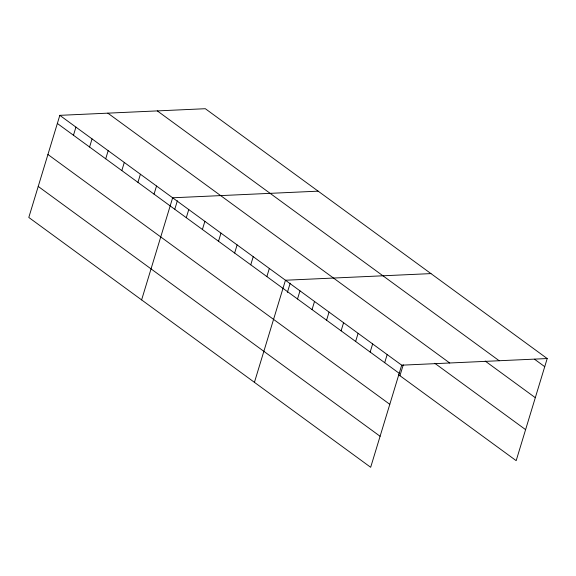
<?xml version="1.0" encoding="UTF-8"?>
<svg xmlns="http://www.w3.org/2000/svg" width="576" height="576" viewBox="0 0 576 576"><rect width="100%" height="100%" fill="white"/><g stroke="black" fill="none" stroke-linecap="round" stroke-linejoin="round"><path stroke-width="0.86" d="M547.2 358.546L205.33 108.713L59.825 115.344L28.8 217.454L370.67 467.287L401.695 365.177L547.2 358.546L516.175 460.656L398.542 374.688M73.469 135.252L75.938 127.123M89.582 147.031L92.059 138.902M105.703 158.81L108.173 150.674M121.817 170.59L124.294 162.454M137.938 182.369L140.407 174.233M154.051 194.141L156.521 186.012M141.617 299.902L172.642 197.791L318.146 191.16M174.816 209.146L177.365 200.765M186.286 217.699L188.755 209.57M202.406 229.478L204.876 221.342M218.52 241.258L220.99 233.122M234.634 253.037L237.11 244.901M250.754 264.809L253.224 256.68M266.868 276.588L269.338 268.459M254.434 382.342L285.458 280.238L430.963 273.6M287.381 292.428L290.182 283.205M297.518 298.987L299.988 290.851M312.048 309.607L314.518 301.471M326.578 320.22L329.047 312.091M341.107 330.84L343.577 322.704M355.637 341.46L358.106 333.324M370.166 352.073L372.636 343.944M384.696 362.693L387.166 354.564M399.938 375.71L403.25 364.817M534.557 359.244L544.73 366.682M157.313 110.902L499.183 360.734M485.179 361.058L535.306 397.692M107.842 113.155L449.712 362.988M434.786 363.283L525.6 429.646M59.825 115.344L401.695 365.177M57.355 123.473L399.226 373.313M47.93 154.49L389.801 404.323M38.225 186.437L380.095 436.277"/></g></svg>
